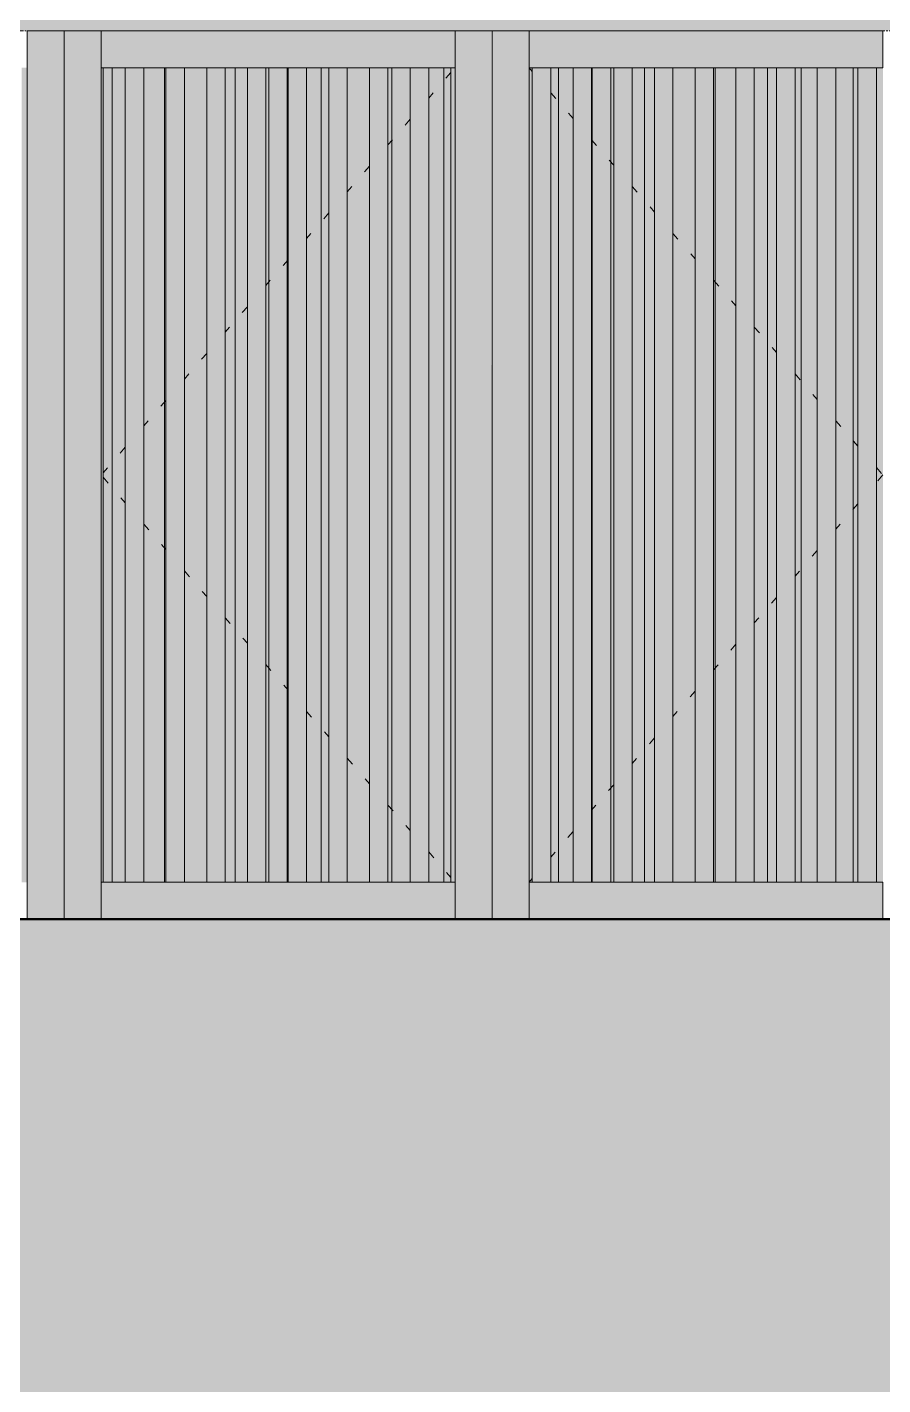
# Model space of a CAD drawing. Header units: millimetres. Extents: x 902415 to 1199587, y -3757 to 35605.
# Drawn here: x 938853 to 941166, y 3942 to 7610 of the extents above; entities that cross this region are included whole.
import ezdxf

# ---------------------------------------------------------------- set-up
doc = ezdxf.new("R2010")
doc.units = ezdxf.units.MM
doc.linetypes.add('AEC_Center', pattern=[24, 12, -4, 4, -4])
doc.linetypes.add('Center', pattern=[178.333333, 20.833333, -52.5, 52.5, -52.5])
for name, color, linetype, lineweight in [('A-DETL', 90, 'Continuous', 18), ('A-DETL-GENF', 92, 'Continuous', 5), ('A-DOOR', 31, 'Continuous', 5), ('A-FLOR-LEVL', 51, 'Continuous', 5), ('A-GENM', 13, 'Continuous', 5), ('A-GLAZ-CWMG', 51, 'Continuous', 5)]:
    doc.layers.add(name, color=color, linetype=linetype, lineweight=lineweight)

# ---------------------------------------------------------------- blocks, each defined once
blk = doc.blocks.new('Rectangular Mullion - 50 x 50mm-V5-North - Grids A')
at = {"layer": 'A-GLAZ-CWMG'}
blk.add_hatch(color=256, dxfattribs=at).paths.add_polyline_path([(983813.4, 5300), (983863.4, 5300), (983863.4, 7500), (983813.4, 7500), (983813.4, 5519.4)])
for p, q in [((983813.4, 7500), (983813.4, 5300)), ((983863.4, 7500), (983863.4, 5300))]:
    blk.add_line(p, q, dxfattribs=at)
blk = doc.blocks.new('Rectangular Mullion - 50 x 50mm-V20-North - Grids A')
at = {"layer": 'A-GLAZ-CWMG'}
blk.add_hatch(color=256, dxfattribs=at).paths.add_polyline_path([(957201.9, 5300), (957213, 5300), (957213, 7500), (957201.9, 7500), (957201.9, 5381.4)])
blk.add_line((957201.9, 7500), (957201.9, 5300), dxfattribs=at)
blk = doc.blocks.new('Rectangular Mullion - 50 x 50mm-V21-North - Grids A')
at = {"layer": 'A-GLAZ-CWMG'}
blk.add_hatch(color=256, dxfattribs=at).paths.add_polyline_path([(956256.7, 5300), (956261.9, 5300), (956261.9, 7500), (956256.7, 7500), (956256.7, 5519.4)])
blk.add_line((956261.9, 7500), (956261.9, 5300), dxfattribs=at)
blk = doc.blocks.new('Mechanical - Condensers - Mechanical - Condensers-1249279-North - Grids A')
at = {"layer": 'A-GENM'}
h = blk.add_hatch(color=256, dxfattribs=at)
h.paths.add_polyline_path([(942468.2, 5200), (942528.2, 5200), (942528.2, 7500), (942468.2, 7500), (942468.2, 5795.5)])
h.paths.add_polyline_path([(942578.2, 5200), (942638.2, 5200), (942638.2, 7500), (942578.2, 7500), (942578.2, 5243.4)])
h.paths.add_polyline_path([(942688.2, 5200), (942712, 5200), (942712, 7500), (942688.2, 7500), (942688.2, 5243.4)])
h.paths.add_polyline_path([(940658.2, 5300), (940658.2, 7500), (940598.2, 7500), (940598.2, 5300)])
h.paths.add_polyline_path([(940712.4, 5300), (940768.2, 5300), (940768.2, 7500), (940712.4, 7500), (940712.4, 5795.5)])
h.paths.add_polyline_path([(940853.5, 5300), (940878.2, 5300), (940878.2, 7500), (940853.5, 7500), (940853.5, 5795.5)])
h.paths.add_polyline_path([(940928.2, 5300), (940944.5, 5300), (940944.5, 7500), (940928.2, 7500), (940928.2, 5795.5)])
h.paths.add_polyline_path([(940289.3, 5300), (940328.2, 5300), (940328.2, 7500), (940289.3, 7500), (940289.3, 5795.5)])
h.paths.add_polyline_path([(940209.3, 5300), (940218.2, 5300), (940218.2, 7500), (940209.3, 7500), (940209.3, 5795.5)])
h.paths.add_polyline_path([(939998.2, 5300), (939998.2, 7500), (939979.3, 7500), (939979.3, 5300)])
h.paths.add_polyline_path([(939888.2, 5300), (939888.2, 7500), (939838.2, 7500), (939838.2, 5300)])
h.paths.add_polyline_path([(939778.2, 5300), (939778.2, 7500), (939718.2, 7500), (939718.2, 5300)])
h.paths.add_polyline_path([(940521.4, 5300), (940521.4, 7500), (940488.2, 7500), (940488.2, 5300)])
h.paths.add_polyline_path([(940430.3, 5300), (940438.2, 5300), (940438.2, 7500), (940430.3, 7500), (940430.3, 5795.5)])
h.paths.add_polyline_path([(938178.2, 5300), (938208.8, 5300), (938208.8, 7500), (938178.2, 7500), (938178.2, 5795.5)])
h.paths.add_polyline_path([(938128.2, 5300), (938128.2, 7500), (938117.7, 7500), (938117.7, 5300)])
h.paths.add_polyline_path([(938018.2, 5300), (938018.2, 7500), (937976.7, 7500), (937976.7, 5300)])
h.paths.add_polyline_path([(937896.7, 5300), (937908.2, 5300), (937908.2, 7500), (937896.7, 7500), (937896.7, 5795.5)])
h.paths.add_polyline_path([(939647.2, 5300), (939647.2, 7500), (939608.2, 7500), (939608.2, 5300)])
h.paths.add_polyline_path([(939556.1, 5300), (939558.2, 5300), (939556.1, 5795.5)])
h.paths.add_polyline_path([(939498.2, 5300), (939506.1, 5300), (939506.1, 7500), (939498.2, 7500), (939498.2, 5795.5)])
h.paths.add_polyline_path([(941038.2, 5300), (941085.6, 5300), (941085.6, 7500), (941038.2, 7500), (941038.2, 5795.5)])
h.paths.add_polyline_path([(941148.2, 5300), (941165.6, 5300), (941165.6, 7500), (941148.2, 7500), (941148.2, 5795.5)])
h.paths.add_polyline_path([(941395.6, 5300), (941395.6, 7500), (941368.2, 7500), (941368.2, 5300)])
h.paths.add_polyline_path([(941478.2, 5300), (941536.6, 5300), (941536.6, 7500), (941478.2, 7500), (941478.2, 5795.5)])
h.paths.add_polyline_path([(938348.2, 5300), (938348.2, 7500), (938288.2, 7500), (938288.2, 5300)])
h.paths.add_polyline_path([(938399.8, 5300), (938458.2, 5300), (938458.2, 7500), (938399.8, 7500), (938399.8, 5795.5)])
h.paths.add_polyline_path([(938540.9, 5300), (938568.2, 5300), (938568.2, 7500), (938540.9, 7500), (938540.9, 5795.5)])
h.paths.add_polyline_path([(938618.2, 5300), (938631.9, 5300), (938631.9, 7500), (938618.2, 7500), (938618.2, 5795.5)])
h.paths.add_polyline_path([(938728.2, 5300), (938773, 5300), (938773, 7500), (938728.2, 7500), (938728.2, 5795.5)])
h.paths.add_polyline_path([(938838.2, 5300), (938853, 5300), (938853, 7500), (938838.2, 7500), (938838.2, 5795.5)])
h.paths.add_polyline_path([(939083, 5300), (939083, 7500), (939058.2, 7500), (939058.2, 5300)])
h.paths.add_polyline_path([(939168.2, 5300), (939224, 5300), (939224, 7500), (939168.2, 7500), (939168.2, 5795.5)])
h.paths.add_polyline_path([(939278.2, 5300), (939338.2, 5300), (939338.2, 7500), (939278.2, 7500), (939278.2, 5795.5)])
h.paths.add_polyline_path([(939415.1, 5300), (939448.2, 5300), (939448.2, 7500), (939415.1, 7500), (939415.1, 5795.5)])
h.paths.add_polyline_path([(941588.2, 5300), (941648.2, 5300), (941648.2, 7500), (941588.2, 7500), (941588.2, 5795.5)])
h.paths.add_polyline_path([(941727.7, 5300), (941758.2, 5300), (941758.2, 7500), (941727.7, 7500), (941727.7, 5795.5)])
h.paths.add_polyline_path([(941808.2, 5300), (941818.7, 5300), (941818.7, 7500), (941808.2, 7500), (941808.2, 5795.5)])
h.paths.add_polyline_path([(941918.2, 5300), (941959.8, 5300), (941959.8, 7500), (941918.2, 7500), (941918.2, 5795.5)])
h.paths.add_polyline_path([(942088.2, 5300), (942088.2, 7500), (942028.2, 7500), (942028.2, 5300)])
h.paths.add_polyline_path([(942308.2, 5300), (942308.2, 7500), (942291.9, 7500), (942291.9, 5300)])
h.paths.add_polyline_path([(942198.2, 5300), (942198.2, 7500), (942150.8, 7500), (942150.8, 5300)])
blk = doc.blocks.new('Generic Models 21 - Generic Models 13-2246435-North - Grids A')
at = {"layer": 'A-GENM'}
h = blk.add_hatch(color=256, dxfattribs=at)
h.paths.add_polyline_path([(937570.2, 7600), (942406.7, 7600), (949487, 14287.4), (949210.9, 15709.5), (938853.9, 8494.3), (938853, 7742.8), (938850.5, 7724.1), (938838.2, 7697), (938824.6, 7679.3), (938803.9, 7663.4), (938779.8, 7653.4), (938753.9, 7650), (937753.9, 7650), (937728, 7653.4), (937703.9, 7663.4), (937683.2, 7678.7), (937578.2, 7605.6)])
h.paths.add_polyline_path([(956414.3, 7610), (956388.2, 7650), (955413.9, 7650), (955388, 7653.4), (955363.9, 7663.4), (955343.2, 7679.3), (955327.3, 7700), (955317.3, 7724.1), (955313.9, 7750), (955313.9, 8750), (955317.3, 8775.9), (955327.3, 8800), (955343.2, 8820.7), (955363.9, 8836.6), (955388, 8846.6), (955413.9, 8850), (955605.6, 8850), (951078.9, 15790.9), (949276.9, 15790.1), (950864.8, 7611.2), (956373.9, 7610)])
blk = doc.blocks.new('Curtain_Wall_Batten_Door - Louvre Single Door-V37-North - Grids A')
at = {"layer": 'A-DOOR', "linetype": 'Center'}
for points in [[(957493, 5300), (957492, 7500), (957471.9, 7500), (957471.9, 5300), (957492, 5300)], [(957634, 5300), (957634, 7500), (957584, 7500), (957584, 5300)], [(957751.9, 5300), (957751.9, 7500), (957725.1, 7500), (957725.1, 5300)], [(957916.1, 5300), (957916.1, 7500), (957911.9, 7500), (957911.9, 5300)], [(958057.2, 5300), (958057.2, 7500), (958021.9, 7500), (958021.9, 5300)], [(958191.9, 5300), (958191.9, 7500), (958148.2, 7500), (958148.2, 5300)], [(958289.3, 5300), (958301.9, 5300), (958301.9, 7500), (958289.3, 7500), (958289.3, 5519.4)]]:
    blk.add_hatch(color=256, dxfattribs=at).paths.add_polyline_path(points)
for p, q in [((957413, 7500), (957421.9, 7489.7)), ((957471.9, 7432.2), (957531.9, 7363.2)), ((957581.9, 7305.7), (957641.9, 7236.7)), ((957691.9, 7179.2), (957751.9, 7110.2)), ((957801.9, 7052.6), (957861.9, 6983.6)), ((957911.9, 6926.1), (957971.9, 6857.1)), ((958021.9, 6799.6), (958081.9, 6730.6)), ((958131.9, 6673.1), (958191.9, 6604)), ((958241.9, 6546.5), (958301.9, 6477.5)), ((958351.9, 6420), (958369.3, 6400)), ((958369.3, 6400), (958351.9, 6380)), ((958301.9, 6322.5), (958241.9, 6253.5)), ((958191.9, 6196), (958131.9, 6126.9)), ((958081.9, 6069.4), (958021.9, 6000.4)), ((957971.9, 5942.9), (957911.9, 5873.9)), ((957861.9, 5816.4), (957801.9, 5747.4)), ((957751.9, 5689.8), (957691.9, 5620.8)), ((957641.9, 5563.3), (957581.9, 5494.3)), ((957531.9, 5436.8), (957471.9, 5367.8)), ((957421.9, 5310.3), (957413, 5300))]:
    blk.add_line(p, q, dxfattribs=at)
at = {"layer": 'A-DOOR'}
for p, q in [((957493, 5300), (957493, 7500)), ((957584, 7500), (957584, 5300)), ((957634, 5300), (957634, 7500)), ((957725.1, 7500), (957725.1, 5300)), ((957916.1, 5300), (957916.1, 7500)), ((958057.2, 5300), (958057.2, 7500)), ((958148.2, 7500), (958148.2, 5300)), ((958289.3, 7500), (958289.3, 5300))]:
    blk.add_line(p, q, dxfattribs=at)
blk = doc.blocks.new('Rectangular Mullion - 100 x 100mm-2718795-North - Grids A')
at = {"layer": 'A-GLAZ-CWMG'}
blk.add_hatch(color=256, dxfattribs=at).paths.add_polyline_path([(968810, 7500), (968871.9, 7500), (968871.9, 7600), (967915.6, 7600), (967915.6, 7500), (968801.9, 7500)])
for p, q in [((967915.6, 7500), (967915.6, 7600)), ((968871.9, 7600), (967915.6, 7600)), ((968871.9, 7600), (968871.9, 7500)), ((967915.6, 7500), (968871.9, 7500))]:
    blk.add_line(p, q, dxfattribs=at)
blk = doc.blocks.new('Rectangular Mullion - 100 x 100mm-2718796-North - Grids A')
at = {"layer": 'A-GLAZ-CWMG'}
blk.add_hatch(color=256, dxfattribs=at).paths.add_polyline_path([(967915.6, 5200), (968871.9, 5200), (968871.9, 5300), (967915.6, 5300), (967915.6, 5243.4)])
for p, q in [((967915.6, 5200), (967915.6, 5300)), ((968871.9, 5300), (967915.6, 5300)), ((968871.9, 5300), (968871.9, 5200))]:
    blk.add_line(p, q, dxfattribs=at)
blk = doc.blocks.new('Rectangular Mullion - 100 x 100mm-1765061-North - Grids A')
at = {"layer": 'A-GLAZ-CWMG'}
blk.add_hatch(color=256, dxfattribs=at).paths.add_polyline_path([(997509.7, 5200), (997509.7, 7600), (997409.7, 7599.2), (997409.7, 5200)])
for p, q in [((997409.7, 7600), (997509.7, 7600)), ((997409.7, 7600), (997409.7, 5200)), ((997509.7, 5200), (997509.7, 7600))]:
    blk.add_line(p, q, dxfattribs=at)
blk = doc.blocks.new('Curtain_Wall_Batten_Door - Louvre Single Door-V45-North - Grids A')
at = {"layer": 'A-DOOR', "linetype": 'Center'}
for points in [[(939083, 5300), (939118.2, 5300), (939118.2, 7500), (939083, 7500), (939083, 5795.5)], [(939228.2, 5300), (939228.2, 7500), (939224, 7500), (939224, 5300)], [(939415.1, 5300), (939415.1, 7500), (939388.2, 7500), (939388.2, 5300)], [(939506.1, 5300), (939556.1, 5300), (939556.1, 7500), (939506.1, 7500), (939506.1, 5795.5)], [(939668.2, 5300), (939668.2, 7500), (939647.2, 7500), (939647.2, 5300)], [(939838.2, 5300), (939838.2, 7500), (939828.2, 7500), (939828.2, 5300)], [(939979.3, 5300), (939979.3, 7500), (939938.2, 7500), (939938.2, 5300)]]:
    blk.add_hatch(color=256, dxfattribs=at).paths.add_polyline_path(points)
at = {"layer": 'A-DOOR'}
for p, q in [((939083, 7500), (939083, 5300)), ((939224, 7500), (939224, 5300)), ((939415.1, 5300), (939415.1, 7500)), ((939506.1, 7500), (939506.1, 5300)), ((939556.1, 5300), (939556.1, 7500)), ((939647.2, 7500), (939647.2, 5300)), ((939838.2, 5300), (939838.2, 7500)), ((939979.3, 5300), (939979.3, 7500))]:
    blk.add_line(p, q, dxfattribs=at)
at = {"layer": 'A-DOOR', "linetype": 'Center'}
for p, q in [((939998.2, 7487.3), (939938.2, 7418.2)), ((939888.2, 7360.7), (939828.2, 7291.7)), ((939778.2, 7234.2), (939718.2, 7165.2)), ((939668.2, 7107.7), (939608.2, 7038.7)), ((939558.2, 6981.1), (939498.2, 6912.1)), ((939448.2, 6854.6), (939388.2, 6785.6)), ((939338.2, 6728.1), (939278.2, 6659.1)), ((939228.2, 6601.6), (939168.2, 6532.5)), ((939118.2, 6475), (939058.2, 6406)), ((939058.2, 6394), (939118.2, 6325)), ((939168.2, 6267.5), (939228.2, 6198.4)), ((939278.2, 6140.9), (939338.2, 6071.9)), ((939388.2, 6014.4), (939448.2, 5945.4)), ((939498.2, 5887.9), (939558.2, 5818.9)), ((939608.2, 5761.3), (939668.2, 5692.3)), ((939718.2, 5634.8), (939778.2, 5565.8)), ((939828.2, 5508.3), (939888.2, 5439.3)), ((939938.2, 5381.8), (939998.2, 5312.7))]:
    blk.add_line(p, q, dxfattribs=at)
blk = doc.blocks.new('Rectangular Mullion - 100 x 100mm-1674793-North - Grids A')
at = {"layer": 'A-GLAZ-CWMG'}
blk.add_hatch(color=256, dxfattribs=at).paths.add_polyline_path([(969998.2, 7500), (970028.2, 7500), (970028.2, 7600), (969071.9, 7600), (969073.2, 7500), (969948.2, 7500)])
for p, q in [((969071.9, 7500), (969071.9, 7600)), ((970028.2, 7600), (969071.9, 7600)), ((970028.2, 7600), (970028.2, 7500)), ((970028.2, 7500), (969071.9, 7500))]:
    blk.add_line(p, q, dxfattribs=at)
blk = doc.blocks.new('Rectangular Mullion - 100 x 100mm-1674794-North - Grids A')
at = {"layer": 'A-GLAZ-CWMG'}
blk.add_hatch(color=256, dxfattribs=at).paths.add_polyline_path([(969071.9, 5200), (970028.2, 5200), (970028.2, 5300), (969071.9, 5300), (969071.9, 5243.4)])
for p, q in [((969071.9, 5200), (969071.9, 5300)), ((969071.9, 5300), (970028.2, 5300)), ((970028.2, 5300), (970028.2, 5200))]:
    blk.add_line(p, q, dxfattribs=at)
blk = doc.blocks.new('Rectangular Mullion - 100 x 100mm-1677029-North - Grids A')
at = {"layer": 'A-GLAZ-CWMG'}
blk.add_hatch(color=256, dxfattribs=at).paths.add_polyline_path([(969071.9, 5200), (969071.9, 7600), (968971.9, 7600), (968971.9, 5200)])
for p, q in [((968971.9, 7600), (969071.9, 7600)), ((968971.9, 7600), (968971.9, 5200)), ((969071.9, 7600), (969071.9, 5200))]:
    blk.add_line(p, q, dxfattribs=at)
blk = doc.blocks.new('Rectangular Mullion - 100 x 100mm-1677030-North - Grids A')
at = {"layer": 'A-GLAZ-CWMG'}
blk.add_hatch(color=256, dxfattribs=at).paths.add_polyline_path([(970126, 5200), (970128.2, 5200), (970126, 7600), (970028.2, 7600), (970028.2, 5200)])
for p, q in [((970028.2, 7600), (970128.2, 7600)), ((970028.2, 5200), (970028.2, 7600)), ((970128.2, 5200), (970128.2, 7600))]:
    blk.add_line(p, q, dxfattribs=at)
blk = doc.blocks.new('Rectangular Mullion - 100 x 100mm-1765060-North - Grids A')
at = {"layer": 'A-GLAZ-CWMG'}
blk.add_hatch(color=256, dxfattribs=at).paths.add_polyline_path([(998552.6, 5200), (998575.9, 5200), (998575.9, 7600), (998475.9, 7599.6), (998475.9, 5200), (998527.1, 5200)])
for p, q in [((998475.9, 7600), (998575.9, 7600)), ((998475.9, 7600), (998475.9, 5200)), ((998575.9, 5200), (998575.9, 7600))]:
    blk.add_line(p, q, dxfattribs=at)

msp = doc.modelspace()

# ---------------------------------------------------------------- hatches: boundary and pattern name
at = {"layer": 'A-DETL-GENF'}
msp.add_hatch(color=7, dxfattribs=at).paths.add_polyline_path([(911282.2, 275.1), (1031734.5, 275.1), (1031734.5, 275.1), (1034503.4, 275.1), (1034503.4, 275.1), (1043561.4, 275.1), (1043561.4, 5200), (911282.2, 5200), (911282.2, 2942.3)])

# ---------------------------------------------------------------- linework, layer by layer
at = {"layer": 'A-DETL', "lineweight": 50}
msp.add_line((1043561.4, 5200), (911282.2, 5200), dxfattribs=at)
at = {"layer": 'A-FLOR-LEVL', "linetype": 'AEC_Center'}
for p, q in [((903214.7, 7600), (1037708.1, 7600)), ((903214.7, 5200), (1037708.1, 5200))]:
    msp.add_line(p, q, dxfattribs=at)

# ---------------------------------------------------------------- block references
at = {"layer": 'A-DOOR', "linetype": 'Center'}
for name, p in [('Curtain_Wall_Batten_Door - Louvre Single Door-V45-North - Grids A', (0, 0)), ('Curtain_Wall_Batten_Door - Louvre Single Door-V37-North - Grids A', (-17203.7, 0))]:
    msp.add_blockref(name, p, dxfattribs=at)
at = {"layer": 'A-GENM'}
for name in ['Generic Models 21 - Generic Models 13-2246435-North - Grids A', 'Mechanical - Condensers - Mechanical - Condensers-1249279-North - Grids A']:
    msp.add_blockref(name, (0, 0), dxfattribs=at)
at = {"layer": 'A-GLAZ-CWMG'}
for name, p in [('Rectangular Mullion - 100 x 100mm-1765060-North - Grids A', (-59623, 0)), ('Rectangular Mullion - 100 x 100mm-1677029-North - Grids A', (-30018.9, 0)), ('Rectangular Mullion - 100 x 100mm-1674793-North - Grids A', (-30018.9, 0)), ('Rectangular Mullion - 100 x 100mm-1677030-North - Grids A', (-30018.9, 0)), ('Rectangular Mullion - 100 x 100mm-1765061-North - Grids A', (-57300.4, 0)), ('Rectangular Mullion - 100 x 100mm-2718795-North - Grids A', (-27706.3, 0)), ('Rectangular Mullion - 50 x 50mm-V21-North - Grids A', (-17203.7, 0)), ('Rectangular Mullion - 50 x 50mm-V5-North - Grids A', (-44695.2, 0)), ('Rectangular Mullion - 50 x 50mm-V5-North - Grids A', (-44585.2, 0)), ('Rectangular Mullion - 50 x 50mm-V5-North - Grids A', (-44475.2, 0)), ('Rectangular Mullion - 50 x 50mm-V5-North - Grids A', (-44365.2, 0)), ('Rectangular Mullion - 50 x 50mm-V5-North - Grids A', (-44255.2, 0)), ('Rectangular Mullion - 50 x 50mm-V5-North - Grids A', (-44145.2, 0)), ('Rectangular Mullion - 50 x 50mm-V5-North - Grids A', (-44035.2, 0)), ('Rectangular Mullion - 50 x 50mm-V5-North - Grids A', (-43925.2, 0)), ('Rectangular Mullion - 50 x 50mm-V20-North - Grids A', (-17203.7, 0)), ('Rectangular Mullion - 50 x 50mm-V5-North - Grids A', (-43595.2, 0)), ('Rectangular Mullion - 50 x 50mm-V5-North - Grids A', (-43485.2, 0)), ('Rectangular Mullion - 50 x 50mm-V5-North - Grids A', (-43375.2, 0)), ('Rectangular Mullion - 50 x 50mm-V5-North - Grids A', (-43265.2, 0)), ('Rectangular Mullion - 50 x 50mm-V5-North - Grids A', (-43155.2, 0)), ('Rectangular Mullion - 50 x 50mm-V5-North - Grids A', (-43045.2, 0)), ('Rectangular Mullion - 50 x 50mm-V5-North - Grids A', (-42935.2, 0)), ('Rectangular Mullion - 50 x 50mm-V5-North - Grids A', (-42825.2, 0)), ('Rectangular Mullion - 50 x 50mm-V5-North - Grids A', (-42715.2, 0)), ('Rectangular Mullion - 100 x 100mm-1674794-North - Grids A', (-30018.9, 0)), ('Rectangular Mullion - 100 x 100mm-2718796-North - Grids A', (-27706.3, 0))]:
    msp.add_blockref(name, p, dxfattribs=at)

doc.saveas('drawing.dxf')
